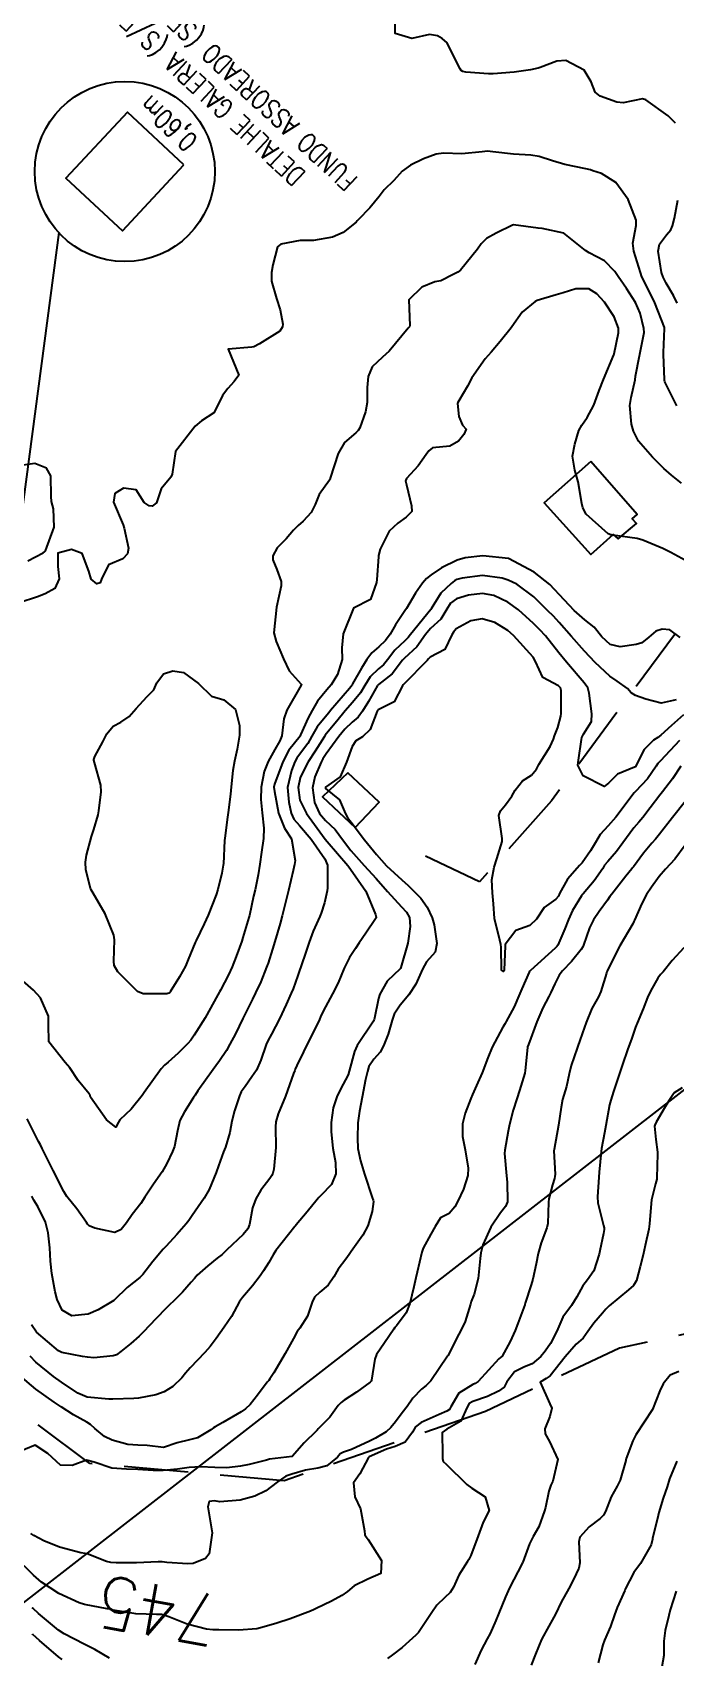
# Model space of a CAD drawing. Header units: metres. Extents: x 298520 to 308411, y 7433745 to 7450750.
# Drawn here: x 299126.5 to 299176.5, y 7449630.2 to 7449756.5 of the extents above; entities that cross this region are included whole.
import ezdxf
from ezdxf.enums import TextEntityAlignment as Align

# ---------------------------------------------------------------- set-up
doc = ezdxf.new("R2010")
doc.units = ezdxf.units.M
doc.header["$LTSCALE"] = 10
doc.linetypes.add('CONTINUO', pattern=[0])
doc.linetypes.add('DASHED', pattern=[0.75, 0.5, -0.25])
for name, color, linetype in [('Cotas', 45, 'Continuous'), ('Curvas de Nivel 1m', 11, 'Continuous'), ('Curvas de Nivel 5m', 15, 'Continuous'), ('Edificações', 30, 'Continuous'), ('TEXTO', 45, 'Continuous'), ('Vias Secundárias', 230, 'DASHED')]:
    doc.layers.add(name, color=color, linetype=linetype)
doc.styles.add('ROMANS', font='romans', dxfattribs={"height": 0.2})
doc.styles.add('Style-STANDARD', font='STANDARD.shx')

msp = doc.modelspace()

# ---------------------------------------------------------------- linework, layer by layer
at = {"layer": 'Curvas de Nivel 1m', "flags": 128}
for points, elevation in [([(299176.59, 7449727.48), (299176.27, 7449728.11), (299175.67, 7449729.36), (299175.63, 7449729.49), (299175.63, 7449729.54), (299175.55, 7449731.49), (299175.55, 7449731.64), (299175.64, 7449733.49), (299175.63, 7449733.58), (299174.89, 7449735.5), (299173.99, 7449737.28), (299173.88, 7449737.51), (299173.77, 7449737.86), (299173.25, 7449739.52), (299173.17, 7449740.14), (299173.44, 7449741.51), (299173.43, 7449741.91), (299172.81, 7449743.52), (299171.85, 7449744.86), (299170.73, 7449745.55), (299170.07, 7449745.76), (299169.87, 7449745.82), (299169.51, 7449745.92), (299167.87, 7449746.25), (299166.93, 7449746.53), (299165.88, 7449746.88), (299165.24, 7449746.97), (299163.88, 7449747.05), (299162.29, 7449747.24), (299161.88, 7449747.27), (299161.46, 7449747.24), (299159.88, 7449747.07), (299158.45, 7449747.12), (299157.88, 7449747.06), (299156.89, 7449746.69), (299155.87, 7449746.2), (299155.24, 7449745.73), (299154.58, 7449745.01), (299153.84, 7449744.27), (299153.61, 7449743.97), (299153.45, 7449743.75), (299152.71, 7449742.87), (299151.81, 7449741.95), (299151.73, 7449741.86), (299151.65, 7449741.77), (299150.64, 7449740.95), (299149.8, 7449740.59), (299148.33, 7449740.35), (299147.8, 7449740.33), (299147.3, 7449740.33), (299145.8, 7449740.05), (299145.54, 7449739.84), (299145.17, 7449738.46), (299145.06, 7449737.85), (299145.08, 7449737.18), (299145.45, 7449735.84), (299145.73, 7449734.96), (299145.96, 7449733.84), (299145.92, 7449733.63), (299145.71, 7449733.29), (299144.13, 7449732.3), (299143.7, 7449732.08), (299143.53, 7449732.04), (299141.69, 7449731.89), (299142.53, 7449729.88), (299142.17, 7449729.38), (299141.66, 7449728.83), (299141.26, 7449728.28), (299141.08, 7449727.9), (299140.58, 7449726.95), (299139.63, 7449726.32), (299139.13, 7449725.92), (299137.6, 7449723.94), (299137.34, 7449722.18), (299137.24, 7449721.94), (299136.48, 7449721.03), (299136.12, 7449719.95), (299135.8, 7449719.7), (299135.55, 7449719.72), (299135.16, 7449719.97), (299134.54, 7449720.96), (299133.56, 7449721.09), (299132.89, 7449720.67), (299132.78, 7449720), (299133.53, 7449718.23), (299133.62, 7449717.99), (299133.95, 7449716.42), (299133.87, 7449715.98), (299133.5, 7449715.6), (299132.38, 7449715.12), (299131.86, 7449714.01), (299131.75, 7449713.74), (299131.48, 7449713.66), (299131.05, 7449714.01), (299130.87, 7449714.64), (299130.34, 7449716.02), (299129.51, 7449716.31), (299128.46, 7449716.05), (299128.45, 7449715), (299128.56, 7449714.04), (299128.22, 7449713.3), (299127.47, 7449712.88), (299126.87, 7449712.65), (299125.45, 7449712.18)], 754), ([(299176.96, 7449721.47), (299176.19, 7449722.09), (299175.58, 7449722.62), (299174.69, 7449723.5), (299173.61, 7449724.74), (299173.21, 7449725.51), (299173.07, 7449726.07), (299172.94, 7449727.52), (299173.03, 7449728.14), (299173.34, 7449729.51), (299173.39, 7449729.8), (299173.69, 7449731.38), (299173.71, 7449731.49), (299173.71, 7449731.51), (299174.04, 7449733.18), (299174.03, 7449733.51), (299173.73, 7449734.7), (299173.39, 7449735.51), (299172.68, 7449736.6), (299172.03, 7449737.53), (299171.77, 7449737.94), (299170.98, 7449738.75), (299169.78, 7449739.39), (299169.5, 7449739.56), (299167.8, 7449740.91), (299166.12, 7449741.28), (299165.81, 7449741.29), (299163.89, 7449741.55), (299163.81, 7449741.54), (299162.54, 7449740.9), (299161.8, 7449740.49), (299161.37, 7449740.08), (299161.08, 7449739.66), (299159.77, 7449738.04), (299159.56, 7449737.89), (299159.19, 7449737.69), (299158.24, 7449737.21), (299157.76, 7449737.12), (299156.76, 7449736.7), (299155.74, 7449735.72), (299155.82, 7449733.72), (299155.79, 7449733.64), (299155.71, 7449733.53), (299154.21, 7449731.74), (299153.69, 7449731.27), (299152.91, 7449730.53), (299152.58, 7449729.76), (299152.51, 7449728.91), (299152.52, 7449727.76), (299152.39, 7449727.01), (299151.93, 7449725.77), (299151.82, 7449725.57), (299151.62, 7449725.4), (299150.75, 7449724.64), (299150.25, 7449723.79), (299149.63, 7449721.86), (299149.62, 7449721.8), (299149.57, 7449721.72), (299148.77, 7449720.6), (299148.47, 7449719.81), (299148.15, 7449719.2), (299147.53, 7449718.52), (299147.15, 7449718.2), (299146.78, 7449717.83), (299146.2, 7449717.15), (299145.51, 7449716.44), (299145.18, 7449715.84), (299145.16, 7449715.51), (299145.49, 7449714.76), (299145.83, 7449713.84), (299145.83, 7449713.49), (299145.45, 7449711.84), (299145.25, 7449709.84), (299145.42, 7449709.18), (299145.99, 7449707.83), (299146.45, 7449706.89), (299147.38, 7449705.86), (299147.4, 7449705.82), (299147.4, 7449705.8), (299147.38, 7449705.77), (299146.27, 7449703.83), (299146.03, 7449703.16), (299145.86, 7449701.83), (299145.72, 7449701.45), (299145.32, 7449700.79), (299144.81, 7449699.85), (299144.51, 7449699.06), (299144.27, 7449697.86), (299144.25, 7449696.89), (299144.34, 7449695.86), (299144.46, 7449694.65), (299144.45, 7449693.86), (299144.29, 7449692.8), (299144.16, 7449691.86), (299144.04, 7449691.03), (299143.79, 7449689.86), (299143.68, 7449689.38), (299143.35, 7449687.87), (299143.31, 7449687.73), (299143.16, 7449687.2), (299142.85, 7449686.17), (299142.75, 7449685.87), (299142.33, 7449684.68), (299142.01, 7449683.88), (299141.72, 7449683.27), (299141.1, 7449682.07), (299141.03, 7449681.95), (299141, 7449681.89), (299140.9, 7449681.71), (299139.9, 7449679.91), (299139.06, 7449678.57), (299138.79, 7449678.19), (299138.55, 7449677.93), (299137.81, 7449677.17), (299137.03, 7449676.47), (299136.74, 7449676.24), (299136.48, 7449675.95), (299135.17, 7449674.13), (299135.06, 7449673.97), (299135, 7449673.89), (299134.15, 7449672.82), (299133.27, 7449671.99), (299133.16, 7449671.81), (299132.97, 7449671.43), (299132.23, 7449672), (299131, 7449673.76), (299130.94, 7449673.95), (299130.9, 7449674.01), (299130.04, 7449675.05), (299129.38, 7449676.03), (299129.03, 7449676.45), (299127.75, 7449678.05), (299127.72, 7449679.4), (299127.73, 7449680.05), (299127.09, 7449681.47), (299126.57, 7449682.07), (299125.12, 7449683.32)], 753), ([(299177.27, 7449715.46), (299176.12, 7449716.09), (299175.51, 7449716.41), (299173.96, 7449717.06), (299173.52, 7449717.17), (299171.62, 7449717.44), (299171.52, 7449717.45), (299171.46, 7449717.47), (299171.25, 7449717.53), (299169.55, 7449719.06), (299169.29, 7449719.56), (299169.21, 7449719.91), (299168.91, 7449721.57), (299168.65, 7449722.5), (299168.48, 7449723.57), (299168.66, 7449724.52), (299168.97, 7449725.57), (299169.2, 7449725.99), (299169.63, 7449726.57), (299170.13, 7449727.55), (299170.54, 7449728.67), (299170.89, 7449729.54), (299171.69, 7449731.46), (299171.71, 7449731.51), (299171.71, 7449731.53), (299172.06, 7449733.17), (299172.06, 7449733.53), (299171.73, 7449734.4), (299170.96, 7449735.54), (299170.38, 7449736.19), (299169.75, 7449736.59), (299168.75, 7449736.58), (299167.75, 7449736.28), (299167.21, 7449736.12), (299165.74, 7449735.67), (299165.58, 7449735.6), (299164.57, 7449734.78), (299163.76, 7449733.63), (299163.71, 7449733.56), (299162.86, 7449732.48), (299162.15, 7449731.65), (299161.93, 7449731.41), (299161.69, 7449731.14), (299160.65, 7449729.67), (299160.32, 7449729.01), (299159.65, 7449727.87), (299159.56, 7449727.76), (299159.54, 7449727.68), (299159.63, 7449726.67), (299159.93, 7449725.98), (299160.21, 7449725.67), (299160.03, 7449725.26), (299159.61, 7449724.75), (299158.94, 7449724.35), (299157.6, 7449724.22), (299157.31, 7449723.99), (299157.11, 7449723.7), (299156.48, 7449722.82), (299155.57, 7449721.84), (299155.51, 7449721.72), (299155.5, 7449721.65), (299155.57, 7449721.36), (299155.95, 7449719.72), (299155.98, 7449719.28), (299155.54, 7449718.84), (299154.89, 7449718.38), (299154.22, 7449717.74), (299153.51, 7449716.35), (299153.4, 7449715.85), (299153.38, 7449715.75), (299153.25, 7449713.99), (299153.23, 7449713.75), (299152.78, 7449712.44), (299151.45, 7449711.77), (299150.64, 7449709.78), (299150.53, 7449708.67), (299150.56, 7449707.78), (299150.2, 7449706.6), (299149.71, 7449705.8), (299149.38, 7449705.41), (299148.64, 7449704.54), (299148.22, 7449703.81), (299147.92, 7449703.24), (299147.33, 7449701.91), (299147.31, 7449701.85), (299147.29, 7449701.82), (299146.42, 7449700.73), (299145.94, 7449699.83), (299145.3, 7449698.07), (299145.25, 7449697.85), (299145.29, 7449697.52), (299145.62, 7449695.84), (299146.09, 7449694.67), (299146.63, 7449693.83), (299146.9, 7449692.15), (299146.85, 7449691.83), (299146.76, 7449691.38), (299146.4, 7449689.83), (299146.13, 7449688.79), (299145.9, 7449687.84), (299145.74, 7449687.26), (299145.32, 7449685.85), (299145.14, 7449685.26), (299144.8, 7449684.18), (299144.69, 7449683.85), (299144.23, 7449682.73), (299143.82, 7449681.86), (299143.58, 7449681.37), (299143.08, 7449680.33), (299142.92, 7449680.02), (299142.85, 7449679.87), (299142.26, 7449678.68), (299141.84, 7449677.88), (299141.56, 7449677.37), (299141.03, 7449676.57), (299140.74, 7449676.18), (299140.52, 7449675.9), (299139.35, 7449674.26), (299139.12, 7449673.92), (299139, 7449673.72), (299138.31, 7449672.61), (299137.95, 7449671.93), (299137.75, 7449671.15), (299137.52, 7449669.93), (299137.37, 7449669.52), (299136.94, 7449668.59), (299136.56, 7449667.95), (299135.88, 7449667), (299135.22, 7449665.97), (299134.9, 7449665.49), (299134.24, 7449664.63), (299133.78, 7449663.98), (299133.38, 7449663.48), (299132.88, 7449663.23), (299131.32, 7449663.57), (299130.88, 7449663.75), (299130.75, 7449663.88), (299130.67, 7449664.01), (299129.94, 7449665.07), (299129.16, 7449666.04), (299128.91, 7449666.43), (299128.08, 7449668.05), (299127.24, 7449669.76), (299127.09, 7449670.06), (299126.96, 7449670.32), (299126.07, 7449672.07)], 752), ([(299126.12, 7449715.45), (299127.3, 7449716.06), (299127.42, 7449716.14), (299127.5, 7449716.23), (299128.17, 7449718.05), (299128.11, 7449719.49), (299127.96, 7449720.05), (299127.94, 7449720.43), (299127.91, 7449722.05), (299127.58, 7449722.65), (299126.65, 7449723.01), (299125.58, 7449722.86)], 754), ([(299176.85, 7449709.47), (299176.04, 7449710.08), (299175.44, 7449710.13), (299174.95, 7449709.98), (299174.42, 7449709.5), (299173.86, 7449709.07), (299173.42, 7449708.94), (299172.19, 7449708.75), (299171.42, 7449708.93), (299170.75, 7449709.54), (299170.17, 7449710.28), (299169.45, 7449710.85), (299168.62, 7449711.57), (299167.47, 7449712.81), (299167.09, 7449713.21), (299166.71, 7449713.59), (299165.49, 7449714.55), (299163.5, 7449715.63), (299161.5, 7449715.82), (299160.13, 7449715.67), (299159.5, 7449715.49), (299158.29, 7449714.9), (299157.49, 7449714.35), (299157.13, 7449714.06), (299156.81, 7449713.71), (299156.26, 7449712.92), (299155.57, 7449711.73), (299155.45, 7449711.55), (299154.72, 7449710.46), (299154.3, 7449709.74), (299153.93, 7449709.24), (299153.42, 7449708.76), (299152.87, 7449708.3), (299152.48, 7449707.76), (299152.06, 7449707.1), (299151.38, 7449705.87), (299151.33, 7449705.77), (299151.13, 7449705.53), (299149.66, 7449703.8), (299149.52, 7449703.63), (299149.36, 7449703.45), (299148.62, 7449702.53), (299148.21, 7449701.81), (299147.89, 7449701.25), (299147.32, 7449700.49), (299147.03, 7449700.11), (299146.88, 7449699.82), (299146.62, 7449699.15), (299146.32, 7449697.83), (299146.42, 7449696.69), (299146.61, 7449695.83), (299146.8, 7449695.37), (299147.25, 7449694.88), (299148.16, 7449693.81), (299149.22, 7449692.29), (299149.42, 7449691.8), (299149.42, 7449690.02), (299149.4, 7449689.8), (299149.18, 7449688.86), (299148.92, 7449688.05), (299148.82, 7449687.8), (299148.31, 7449686.66), (299148, 7449685.81), (299147.78, 7449685.17), (299147.32, 7449683.82), (299147.27, 7449683.67), (299147.11, 7449683.22), (299146.75, 7449682.18), (299146.61, 7449681.83), (299146.22, 7449680.97), (299145.68, 7449679.84), (299145.06, 7449678.65), (299144.78, 7449678.13), (299144.66, 7449677.85), (299144.25, 7449676.64), (299143.9, 7449675.86), (299143.55, 7449675.33), (299143.01, 7449674.58), (299142.71, 7449674.17), (299142.57, 7449673.87), (299142.18, 7449672.69), (299141.98, 7449671.88), (299141.83, 7449671.02), (299141.48, 7449669.88), (299141.33, 7449669.51), (299140.94, 7449668.41), (299140.76, 7449667.89), (299140.22, 7449666.59), (299139.83, 7449665.91), (299138.89, 7449664.56), (299138.63, 7449664.18), (299138.43, 7449663.92), (299137.71, 7449663.09), (299136.87, 7449662.18), (299136.65, 7449661.94), (299135.84, 7449660.97), (299135.07, 7449659.97), (299134.83, 7449659.74), (299133.84, 7449658.96), (299132.85, 7449657.99), (299132.84, 7449657.97), (299132.81, 7449657.95), (299131.59, 7449657.22), (299130.8, 7449656.88), (299129.54, 7449656.77), (299128.8, 7449657.21), (299128.41, 7449658.04), (299128.24, 7449658.62), (299127.98, 7449660.05), (299127.88, 7449661.01), (299127.82, 7449662.05), (299127.71, 7449663.21), (299127.5, 7449664.05), (299126.89, 7449665.25), (299126.59, 7449665.76), (299126.44, 7449666.07)], 751), ([(299177.12, 7449703.46), (299176.18, 7449702.65), (299175.34, 7449701.88), (299175.11, 7449701.71), (299174.78, 7449701.5), (299174.06, 7449700.77), (299173.41, 7449699.51), (299173.38, 7449699.44), (299173.31, 7449699.4), (299171.98, 7449698.86), (299171.29, 7449698.16), (299170.93, 7449697.9), (299169.3, 7449698.74), (299168.89, 7449699.56), (299168.94, 7449699.95), (299169.17, 7449701.56), (299169.2, 7449701.7), (299169.34, 7449701.97), (299169.95, 7449702.96), (299169.98, 7449703.55), (299169.78, 7449705.15), (299169.66, 7449705.56), (299169.39, 7449705.97), (299168.01, 7449707.57), (299167.41, 7449708.3), (299166.37, 7449709.6), (299165.93, 7449710.09), (299165.44, 7449710.57), (299164.29, 7449711.62), (299163.46, 7449712.22), (299162.37, 7449712.74), (299161.47, 7449712.91), (299160.38, 7449712.76), (299159.46, 7449712.48), (299158.99, 7449712.15), (299158.71, 7449711.69), (299158.24, 7449710.9), (299157.44, 7449710.17), (299157.05, 7449709.71), (299156.38, 7449708.75), (299155.41, 7449707.87), (299155.33, 7449707.81), (299155.27, 7449707.73), (299154.46, 7449706.67), (299153.38, 7449705.82), (299153.35, 7449705.79), (299153.32, 7449705.75), (299152.61, 7449704.52), (299152.14, 7449703.76), (299151.82, 7449703.3), (299151.35, 7449702.91), (299150.76, 7449702.36), (299150.3, 7449701.79), (299149.32, 7449700.44), (299149.06, 7449700.06), (299148.92, 7449699.8), (299148.45, 7449698.65), (299148.25, 7449697.81), (299148.42, 7449696.66), (299148.81, 7449695.8), (299149.26, 7449695.27), (299150.02, 7449694.56), (299150.59, 7449693.78), (299151.23, 7449692.93), (299152.27, 7449691.76), (299153.2, 7449690.74), (299154.09, 7449689.74), (299155.18, 7449688.54), (299155.58, 7449688.13), (299155.79, 7449687.72), (299155.86, 7449687.02), (299155.67, 7449685.72), (299155.12, 7449683.83), (299155.1, 7449683.76), (299155.07, 7449683.73), (299154.07, 7449682.78), (299153.5, 7449681.75), (299153.4, 7449681.43), (299153.07, 7449679.9), (299153.05, 7449679.78), (299153.04, 7449679.75), (299152.99, 7449679.67), (299151.74, 7449677.77), (299151.52, 7449677.3), (299151.12, 7449675.78), (299151.02, 7449675.48), (299150.43, 7449674.37), (299150.15, 7449673.79), (299149.87, 7449672.92), (299149.7, 7449671.79), (299149.7, 7449671.07), (299149.85, 7449669.79), (299150.05, 7449668.68), (299150.06, 7449667.79), (299149.74, 7449666.97), (299148.91, 7449666.1), (299148.75, 7449665.96), (299148.62, 7449665.8), (299147.85, 7449664.85), (299147, 7449663.82), (299146.94, 7449663.76), (299146.88, 7449663.7), (299145.41, 7449661.84), (299145.19, 7449661.51), (299144.85, 7449660.91), (299144.44, 7449660.25), (299144.18, 7449659.86), (299143.6, 7449659.09), (299142.82, 7449658.19), (299142.59, 7449657.87), (299141.96, 7449656.72), (299141.39, 7449655.89), (299140.77, 7449655.01), (299140.3, 7449654.37), (299139.88, 7449653.91), (299138.75, 7449652.72), (299138.38, 7449652.29), (299138.09, 7449651.93), (299137.4, 7449651.27), (299136.73, 7449650.85), (299136.06, 7449650.61), (299134.72, 7449650.36), (299134.36, 7449650.33), (299132.72, 7449650.29), (299132.42, 7449650.29), (299130.72, 7449650.43), (299130.01, 7449650.74), (299128.74, 7449651.61), (299128.11, 7449652.05), (299126.75, 7449653.15), (299126.31, 7449653.62)], 749), ([(299176.79, 7449701.47), (299175.32, 7449699.9), (299175.12, 7449699.69), (299174.99, 7449699.49), (299174.31, 7449698.49), (299173.38, 7449697.51), (299173.33, 7449697.46), (299173.28, 7449697.4), (299171.86, 7449695.53), (299171.26, 7449694.84), (299170.64, 7449694.16), (299170.27, 7449693.55), (299169.88, 7449692.9), (299169.22, 7449691.98), (299169.02, 7449691.75), (299168.83, 7449691.56), (299168.08, 7449690.7), (299167.48, 7449689.58), (299167.38, 7449689.39), (299167.19, 7449689.14), (299166.28, 7449688.49), (299165.67, 7449687.6), (299165.16, 7449687.09), (299164.06, 7449686.72), (299163.25, 7449685.63), (299163.24, 7449685.53), (299163.17, 7449683.63), (299163.16, 7449683.59), (299163.12, 7449683.53), (299162.95, 7449683.63), (299162.93, 7449685.42), (299162.91, 7449685.63), (299162.83, 7449685.95), (299162.42, 7449687.64), (299162.34, 7449688.79), (299162.25, 7449689.64), (299162.2, 7449690.64), (299162.39, 7449691.64), (299162.59, 7449692.27), (299163.02, 7449693.63), (299163.02, 7449693.85), (299162.75, 7449695.64), (299162.88, 7449696.02), (299163.27, 7449696.48), (299163.76, 7449697.14), (299164.03, 7449697.62), (299164.58, 7449698.33), (299165.3, 7449698.79), (299165.67, 7449699.24), (299165.87, 7449699.6), (299166.75, 7449701.02), (299167.01, 7449701.58), (299167.07, 7449701.85), (299167.35, 7449702.49), (299167.57, 7449703.37), (299167.59, 7449703.58), (299167.6, 7449705.36), (299167.54, 7449705.58), (299167.38, 7449705.72), (299166.17, 7449706.37), (299165.59, 7449707.61), (299165.41, 7449707.96), (299163.89, 7449709.63), (299163.44, 7449710.03), (299162.44, 7449710.65), (299161.45, 7449710.93), (299160.56, 7449710.78), (299159.44, 7449710.15), (299159.22, 7449709.9), (299159.1, 7449709.68), (299158.55, 7449708.55), (299157.41, 7449707.95), (299157.28, 7449707.83), (299157.17, 7449707.7), (299155.38, 7449705.89), (299155.31, 7449705.81), (299155.25, 7449705.73), (299154.62, 7449704.49), (299153.36, 7449703.86), (299153.31, 7449703.81), (299153.28, 7449703.75), (299152.75, 7449702.34), (299152.14, 7449701.76), (299151.64, 7449701.46), (299151.33, 7449701.01), (299150.89, 7449699.78), (299150.42, 7449698.66), (299149.28, 7449697.86), (299149.26, 7449697.83), (299149.26, 7449697.8), (299149.28, 7449697.74), (299150.36, 7449696.87), (299150.82, 7449695.78), (299150.98, 7449695.5), (299151.26, 7449695.13), (299152.31, 7449693.76), (299153.23, 7449692.62), (299154, 7449691.74), (299155.2, 7449690.64), (299155.69, 7449690.21), (299156.2, 7449689.71), (299156.69, 7449689.21), (299157.18, 7449688.52), (299157.56, 7449687.7), (299157.71, 7449687.14), (299157.94, 7449685.69), (299157.81, 7449685.02), (299157.13, 7449684.27), (299156.8, 7449683.7), (299156.29, 7449682.53), (299155.76, 7449681.72), (299155.08, 7449680.91), (299154.6, 7449680.21), (299154.45, 7449679.74), (299154.15, 7449678.65), (299153.78, 7449677.74), (299153.53, 7449677.26), (299153.04, 7449676.72), (299152.65, 7449676.13), (299152.53, 7449675.76), (299152.39, 7449675.13), (299152.12, 7449673.76), (299151.9, 7449672.67), (299151.78, 7449671.77), (299151.75, 7449670.56), (299151.79, 7449669.77), (299151.99, 7449668.81), (299152.31, 7449667.76), (299152.91, 7449665.95), (299152.98, 7449665.75), (299153.01, 7449665.64), (299152.89, 7449664.86), (299152.56, 7449663.75), (299152.16, 7449663.04), (299151.27, 7449661.77), (299151.11, 7449661.53), (299150.85, 7449661.16), (299150.25, 7449660.38), (299149.91, 7449659.79), (299149.47, 7449659.15), (299148.82, 7449658.6), (299148.41, 7449658.21), (299148.22, 7449657.81), (299147.87, 7449656.74), (299147.28, 7449655.81), (299147.07, 7449655.53), (299146.77, 7449655), (299146.13, 7449653.83), (299145.24, 7449652.33), (299144.93, 7449651.85), (299144.85, 7449651.74), (299144.74, 7449651.6), (299143.98, 7449650.6), (299143.41, 7449649.86), (299143.05, 7449649.53), (299142.71, 7449649.3), (299141.29, 7449648.48), (299140.7, 7449648.14), (299140.55, 7449648.05), (299140.36, 7449647.9), (299139.32, 7449647.28), (299138.69, 7449647.13), (299137.73, 7449646.88), (299136.68, 7449646.53), (299135.4, 7449646.68), (299134.68, 7449646.7), (299133.9, 7449646.75), (299132.68, 7449647.09), (299132.07, 7449647.38), (299131.34, 7449648.01), (299131, 7449648.32), (299130.7, 7449648.49), (299129.66, 7449649.07), (299128.71, 7449649.68), (299128.16, 7449650.05), (299126.73, 7449651.07), (299125.55, 7449652.08)], 748), ([(299176.9, 7449699.47), (299176.26, 7449698.51), (299175.49, 7449697.49), (299175.28, 7449697.22), (299174.53, 7449696.24), (299173.94, 7449695.5), (299173.63, 7449695.14), (299173.25, 7449694.68), (299172.39, 7449693.52), (299171.9, 7449692.86), (299171.22, 7449692.08), (299170.98, 7449691.78), (299170.83, 7449691.54), (299170.17, 7449690.58), (299169.31, 7449689.56), (299169.26, 7449689.5), (299169.19, 7449689.4), (299168.48, 7449688.26), (299168.16, 7449687.57), (299167.89, 7449686.84), (299167.35, 7449685.58), (299167.26, 7449685.46), (299167.14, 7449685.34), (299165.21, 7449683.61), (299165.17, 7449683.56), (299165.12, 7449683.46), (299164.53, 7449682.18), (299164.31, 7449681.62), (299163.93, 7449680.78), (299163.32, 7449679.63), (299163.23, 7449679.47), (299163.07, 7449679.2), (299162.22, 7449677.64), (299161.89, 7449676.8), (299161.45, 7449675.65), (299161.01, 7449674.67), (299160.7, 7449673.97), (299160.56, 7449673.66), (299160.14, 7449672.52), (299159.93, 7449671.67), (299159.93, 7449670.7), (299160.12, 7449669.67), (299160.36, 7449668.24), (299160.34, 7449667.67), (299159.99, 7449666.6), (299159.56, 7449665.67), (299159.34, 7449665.23), (299158.89, 7449664.72), (299158.2, 7449664.38), (299157.79, 7449663.69), (299157.47, 7449663.11), (299156.87, 7449662.01), (299156.76, 7449661.7), (299156.4, 7449660.15), (299156.29, 7449659.71), (299156.13, 7449659.02), (299155.84, 7449657.72), (299155.54, 7449656.99), (299154.79, 7449655.97), (299154.67, 7449655.85), (299154.58, 7449655.73), (299153.85, 7449654.67), (299153.24, 7449653.75), (299153.11, 7449653.39), (299152.85, 7449651.75), (299152.81, 7449651.68), (299152.74, 7449651.61), (299151.67, 7449650.83), (299150.72, 7449650.2), (299150.48, 7449650.02), (299150.26, 7449649.78), (299149.61, 7449648.88), (299148.69, 7449647.97), (299148.61, 7449647.88), (299148.53, 7449647.8), (299147.62, 7449646.88), (299146.67, 7449645.82), (299144.91, 7449645.61), (299144.67, 7449645.55), (299143.32, 7449645.21), (299142.66, 7449645.07), (299141.6, 7449644.94), (299140.66, 7449644.97), (299139.55, 7449645.02), (299138.66, 7449644.97), (299137.75, 7449644.84), (299136.65, 7449644.73), (299135.87, 7449644.73), (299134.66, 7449644.81), (299133.8, 7449644.83), (299132.66, 7449644.91), (299131.28, 7449645.39), (299130.67, 7449645.54), (299129.56, 7449645.13), (299128.66, 7449645.14), (299127.68, 7449646.05), (299126.68, 7449646.71), (299125.19, 7449646.08)], 747), ([(299177.28, 7449696.77), (299176.26, 7449695.48), (299175.25, 7449694.2), (299174.93, 7449693.81), (299174.66, 7449693.5), (299174.01, 7449692.72), (299173.22, 7449691.67), (299173.15, 7449691.58), (299173.1, 7449691.51), (299172.63, 7449690.94), (299171.54, 7449689.53), (299171.39, 7449689.34), (299171.19, 7449689.06), (299170.54, 7449688.18), (299170.11, 7449687.55), (299169.8, 7449686.91), (299169.34, 7449685.56), (299169.27, 7449685.43), (299169.14, 7449685.24), (299168.4, 7449684.3), (299167.71, 7449683.57), (299167.45, 7449683.25), (299167.11, 7449682.56), (299166.8, 7449681.88), (299166.65, 7449681.59), (299166.18, 7449680.69), (299165.71, 7449679.6), (299165.06, 7449677.85), (299164.99, 7449677.67), (299164.98, 7449677.61), (299164.8, 7449675.83), (299164.76, 7449675.61), (299164.36, 7449674.27), (299164.15, 7449673.62), (299163.87, 7449672.74), (299163.57, 7449671.62), (299163.47, 7449671.12), (299163.22, 7449669.63), (299163.2, 7449669.37), (299163.35, 7449667.63), (299163.41, 7449667.14), (299163.42, 7449665.62), (299163.27, 7449665.26), (299162.89, 7449664.76), (299162.13, 7449663.64), (299161.5, 7449662.28), (299161.34, 7449661.65), (299161.3, 7449661.21), (299161.14, 7449659.66), (299160.82, 7449658.45), (299160.61, 7449657.87), (299160.54, 7449657.66), (299160.13, 7449656.33), (299159.83, 7449655.67), (299159.45, 7449655), (299158.8, 7449653.68), (299158.79, 7449653.65), (299158.76, 7449653.62), (299157.47, 7449651.7), (299157.1, 7449651.34), (299156.73, 7449651.06), (299156.07, 7449650.37), (299155.61, 7449649.72), (299155.23, 7449649.21), (299154.7, 7449648.53), (299154.34, 7449648.09), (299153.98, 7449647.74), (299153.17, 7449647.26), (299152.69, 7449647.03), (299151.28, 7449646.37), (299150.68, 7449646.16), (299150.41, 7449646.04), (299150.19, 7449645.78), (299149.37, 7449645.09), (299148.66, 7449644.92), (299147.71, 7449644.76), (299146.65, 7449644.46), (299146.19, 7449644.29), (299145.51, 7449643.84), (299144.64, 7449643.16), (299143.76, 7449642.73), (299142.63, 7449642.42), (299141.05, 7449642.31), (299140.63, 7449642.37), (299140.21, 7449642.32), (299140.11, 7449641.91), (299140.44, 7449640.05), (299140.45, 7449639.9), (299140.23, 7449638.25), (299139.94, 7449637.91), (299138.97, 7449637.52), (299138.57, 7449637.48), (299136.92, 7449637.59), (299136.57, 7449637.63), (299136.26, 7449637.64), (299134.57, 7449637.56), (299133, 7449637.56), (299132.57, 7449637.59), (299132.24, 7449637.67), (299131.39, 7449638.01), (299130.8, 7449638.24), (299130.58, 7449638.29), (299130.25, 7449638.35), (299128.58, 7449638.78), (299127.36, 7449639.27), (299126.59, 7449639.68), (299126.36, 7449639.83)], 746), ([(299177.14, 7449685.37), (299176.24, 7449684.37), (299175.52, 7449683.49), (299175.33, 7449683.28), (299175.12, 7449683.01), (299174.56, 7449682.04), (299174.32, 7449681.5), (299173.97, 7449680.61), (299173.52, 7449679.51), (299173.39, 7449679.19), (299173.06, 7449678.27), (299172.79, 7449677.51), (299172.35, 7449676.21), (299172.11, 7449675.52), (299171.67, 7449674.19), (299171.45, 7449673.53), (299171.36, 7449673.17), (299171.07, 7449671.54), (299170.97, 7449670.97), (299170.74, 7449669.76), (299170.71, 7449669.54), (299170.55, 7449667.93), (299170.53, 7449667.54), (299170.43, 7449666.02), (299170.45, 7449665.54), (299170.89, 7449663.78), (299170.94, 7449663.59), (299170.94, 7449663.54), (299170.94, 7449663.48), (299170.88, 7449663.15), (299170.6, 7449661.8), (299170.55, 7449661.54), (299170.14, 7449660.25), (299169.65, 7449659.55), (299169.28, 7449659.1), (299168.82, 7449658.23), (299168.39, 7449657.57), (299167.73, 7449656.65), (299167.27, 7449655.58), (299166.77, 7449654.6), (299166.34, 7449654.02), (299166.01, 7449653.6), (299165.33, 7449653.03), (299164.75, 7449652.79), (299163.97, 7449652.4), (299163.38, 7449651.62), (299163.16, 7449651.21), (299162.73, 7449650.9), (299161.87, 7449650.5), (299160.72, 7449650.11), (299160.43, 7449649.95), (299160.29, 7449649.66), (299159.8, 7449648.57), (299158.7, 7449647.96), (299158.35, 7449647.69), (299158.37, 7449645.98), (299158.37, 7449645.68), (299158.42, 7449645.44), (299158.66, 7449645.22), (299160.26, 7449643.66), (299160.64, 7449643.37), (299161.68, 7449642.69), (299162, 7449641.64), (299161.54, 7449640.71), (299161.15, 7449639.65), (299160.58, 7449638.12), (299160.41, 7449637.83), (299160.3, 7449637.66), (299159.64, 7449636.59), (299159.22, 7449635.67), (299158.97, 7449635.25), (299158.54, 7449634.87), (299157.94, 7449634.28), (299157.55, 7449633.69), (299156.51, 7449632.15), (299156.29, 7449631.93), (299156.04, 7449631.71), (299155.23, 7449630.99), (299154.48, 7449630.41), (299154.08, 7449630.13)], 744), ([(299177.01, 7449674.49), (299176.39, 7449674.09), (299175.97, 7449673.48), (299175.6, 7449672.87), (299174.98, 7449671.81), (299174.88, 7449671.59), (299174.86, 7449671.49), (299174.96, 7449670.46), (299175.09, 7449669.49), (299175.1, 7449669.34), (299175.05, 7449667.49), (299175.03, 7449667.39), (299174.93, 7449667.02), (299174.63, 7449665.77), (299174.59, 7449665.49), (299174.47, 7449663.91), (299174.41, 7449663.49), (299174.13, 7449662.23), (299173.97, 7449661.5), (299173.75, 7449660.6), (299173.46, 7449659.5), (299173.22, 7449659.11), (299172.83, 7449658.78), (299171.33, 7449657.53), (299171.08, 7449657.27), (299170.8, 7449656.96), (299170.14, 7449656.2), (299169.68, 7449655.55), (299169.31, 7449655.02), (299168.77, 7449654.56), (299167.91, 7449653.57), (299166.75, 7449652.1), (299166.44, 7449651.9), (299165.96, 7449651.6), (299166.72, 7449649.92), (299166.86, 7449649.59), (299166.71, 7449648.93), (299166.32, 7449647.97), (299166.35, 7449647.59), (299166.68, 7449646.98), (299167.34, 7449645.58), (299166.96, 7449643.9), (299166.8, 7449643.59), (299166.64, 7449643.13), (299166.37, 7449641.85), (299166.31, 7449641.59), (299165.85, 7449640.35), (299165.43, 7449639.6), (299165.14, 7449639.05), (299164.61, 7449637.61), (299164.6, 7449637.58), (299164.57, 7449637.52), (299163.58, 7449635.62), (299163.26, 7449634.92), (299162.74, 7449633.64), (299162.52, 7449633.09), (299162.08, 7449632.08), (299161.85, 7449631.65), (299161.37, 7449630.77), (299160.87, 7449629.66)], 743), ([(299176.75, 7449652.44), (299176.07, 7449652.15), (299175.54, 7449651.48), (299175.28, 7449650.94), (299174.71, 7449649.49), (299173.4, 7449647.51), (299173.16, 7449647.04), (299172.66, 7449645.66), (299172.63, 7449645.55), (299172.63, 7449645.52), (299172.18, 7449643.99), (299171.96, 7449643.53), (299171.49, 7449642.68), (299171.04, 7449641.54), (299170.89, 7449641.26), (299170.62, 7449641.01), (299169.78, 7449640.37), (299169.05, 7449639.56), (299168.96, 7449639.19), (299169.05, 7449637.56), (299168.97, 7449637.15), (299168.56, 7449636.26), (299168.19, 7449635.57), (299167.61, 7449634.5), (299167.15, 7449633.58), (299166.51, 7449632.41), (299166.22, 7449631.88), (299166.08, 7449631.59), (299165.61, 7449630.47), (299165.27, 7449629.6)], 742), ([(299176.6, 7449645.47), (299176.03, 7449644.1), (299175.84, 7449643.48), (299175.52, 7449642.6), (299175.19, 7449641.48), (299175.09, 7449641.01), (299174.71, 7449639.49), (299174.69, 7449639.39), (299174.59, 7449638.97), (299173.78, 7449637.5), (299173.25, 7449636.82), (299172.58, 7449635.52), (299172.54, 7449635.41), (299171.96, 7449634.09), (299171.75, 7449633.53), (299171.44, 7449632.6), (299170.96, 7449631.54), (299170.83, 7449631.2), (299170.48, 7449629.79)], 741), ([(299132.48, 7449630.14), (299131.32, 7449630.83), (299130.5, 7449631.24), (299128.95, 7449632.04), (299128.51, 7449632.33), (299126.95, 7449633.62), (299126.52, 7449634), (299126.49, 7449634.03), (299126.45, 7449634.06)], 744), ([(299128.78, 7449630.04), (299128.49, 7449630.26), (299127.03, 7449631.52), (299126.5, 7449632), (299126.47, 7449632.03)], 743)]:
    msp.add_lwpolyline(points, dxfattribs=dict(at, elevation=elevation))
at = {"layer": 'Curvas de Nivel 1m', "elevation": 754, "flags": 128}
msp.add_lwpolyline([(299137.39, 7449706.9), (299138.22, 7449706.76), (299139.38, 7449705.92), (299140.4, 7449704.93), (299141.37, 7449704.64), (299142.27, 7449703.88), (299142.58, 7449702.64), (299142.57, 7449701.88), (299142.4, 7449700.8), (299142.18, 7449699.88), (299142.05, 7449699.14), (299141.94, 7449697.88), (299141.87, 7449697.3), (299141.69, 7449695.89), (299141.64, 7449695.51), (299141.44, 7449693.89), (299141.42, 7449693.7), (299141.33, 7449691.89), (299141.31, 7449691.79), (299141.21, 7449691.16), (299140.9, 7449689.89), (299140.77, 7449689.48), (299140.14, 7449687.91), (299139.83, 7449687.24), (299139.21, 7449685.92), (299139.14, 7449685.78), (299138.59, 7449684.46), (299138.37, 7449683.93), (299137.92, 7449683.12), (299137.19, 7449681.94), (299137.15, 7449681.88), (299137.09, 7449681.84), (299136.94, 7449681.79), (299135.1, 7449681.79), (299134.65, 7449681.97), (299133.12, 7449683.49), (299132.84, 7449683.99), (299132.8, 7449684.32), (299132.85, 7449685.99), (299132.81, 7449686.34), (299132.14, 7449688), (299131.19, 7449689.61), (299131.05, 7449689.87), (299130.99, 7449690.01), (299130.62, 7449691.43), (299130.61, 7449692.02), (299130.68, 7449692.56), (299131.07, 7449694.01), (299131.25, 7449694.55), (299131.58, 7449695.69), (299131.63, 7449696.01), (299131.81, 7449697.48), (299131.79, 7449698), (299131.31, 7449699.77), (299131.25, 7449699.95), (299131.24, 7449700.01), (299131.32, 7449700.23), (299131.96, 7449701.37), (299132.27, 7449702), (299132.75, 7449702.59), (299133.35, 7449702.89), (299133.99, 7449703.34), (299134.54, 7449703.97), (299135.37, 7449704.87), (299135.91, 7449705.42), (299136.16, 7449705.95), (299136.67, 7449706.67)], close=True, dxfattribs=at)
at = {"layer": 'Curvas de Nivel 5m', "flags": 128}
for points, elevation in [([(299176.5, 7449749.47), (299175.91, 7449750.04), (299174.17, 7449751.26), (299173.93, 7449751.34), (299172.42, 7449751.04), (299171.93, 7449751.08), (299170.63, 7449751.55), (299170.25, 7449751.87), (299169.94, 7449752.66), (299169.38, 7449753.57), (299167.96, 7449754.34), (299167.26, 7449754.29), (299165.96, 7449753.78), (299165.82, 7449753.74), (299165.2, 7449753.61), (299163.95, 7449753.42), (299162.3, 7449753.3), (299161.95, 7449753.29), (299160.19, 7449753.42), (299159.95, 7449753.47), (299159.83, 7449753.55), (299159.74, 7449753.67), (299159.51, 7449754.13), (299158.73, 7449755.69), (299158.34, 7449756.05), (299157.99, 7449756.25), (299157.36, 7449756.34), (299155.99, 7449756.05), (299154.69, 7449756.44), (299154.68, 7449757.74)], 755), ([(299176.61, 7449735.48), (299176.34, 7449736.07), (299175.76, 7449737.02), (299175.52, 7449737.49), (299175.4, 7449737.86), (299175.14, 7449739.5), (299175.24, 7449740.05), (299175.8, 7449740.78), (299176.12, 7449741.17), (299176.26, 7449741.48), (299176.41, 7449742.08), (299176.68, 7449743.47)], 755), ([(299176.54, 7449704.64), (299175.37, 7449704.38), (299174.18, 7449704.7), (299173.38, 7449704.97), (299173.05, 7449705.18), (299172.75, 7449705.52), (299171.95, 7449706.09), (299171.39, 7449706.47), (299170.24, 7449707.55), (299169.42, 7449708.43), (299168.39, 7449709.57), (299167.44, 7449710.64), (299166.99, 7449711.13), (299166.53, 7449711.59), (299165.99, 7449712.13), (299165.46, 7449712.64), (299164.14, 7449713.62), (299163.48, 7449713.95), (299163.01, 7449714.1), (299161.49, 7449714.31), (299159.9, 7449714.09), (299159.49, 7449713.98), (299159.29, 7449713.88), (299159.03, 7449713.68), (299158.25, 7449712.92), (299157.48, 7449711.7), (299157.45, 7449711.66), (299155.89, 7449709.72), (299155.69, 7449709.47), (299155.43, 7449709.22), (299154.66, 7449708.49), (299154.09, 7449707.74), (299153.79, 7449707.36), (299153.4, 7449707.04), (299152.73, 7449706.42), (299152.32, 7449705.76), (299151.98, 7449705.17), (299151.37, 7449704.42), (299150.81, 7449703.78), (299150.15, 7449702.99), (299149.34, 7449702.01), (299149.25, 7449701.89), (299149.19, 7449701.8), (299148.47, 7449700.66), (299147.92, 7449699.81), (299147.71, 7449699.42), (299147.3, 7449698.58), (299147.13, 7449697.82), (299147.28, 7449696.83), (299147.78, 7449695.81), (299149.24, 7449693.82), (299149.41, 7449693.63), (299151, 7449691.77), (299151.09, 7449691.65), (299151.21, 7449691.48), (299152.41, 7449689.76), (299153.17, 7449687.95), (299153.22, 7449687.75), (299153.22, 7449687.7), (299153.17, 7449687.62), (299152.4, 7449686.51), (299151.89, 7449685.76), (299151.59, 7449685.31), (299151.13, 7449684.6), (299150.72, 7449683.78), (299150.25, 7449682.64), (299149.82, 7449681.79), (299149.08, 7449680.43), (299148.89, 7449679.99), (299148.81, 7449679.8), (299148.24, 7449678.62), (299147.82, 7449677.81), (299147.57, 7449677.29), (299147.03, 7449676.22), (299146.92, 7449675.93), (299146.88, 7449675.82), (299146.78, 7449675.59), (299146.16, 7449673.83), (299145.6, 7449672.45), (299145.41, 7449671.84), (299145.38, 7449671.44), (299145.41, 7449669.84), (299145.26, 7449668.17), (299145.18, 7449667.85), (299145.1, 7449667.67), (299144.93, 7449667.43), (299144.24, 7449666.53), (299143.85, 7449665.86), (299143.6, 7449665.16), (299143.36, 7449663.87), (299143.24, 7449663.51), (299142.87, 7449663.07), (299141.6, 7449661.89), (299141.22, 7449661.53), (299140.85, 7449661.23), (299140.11, 7449660.65), (299139.3, 7449659.92), (299139.07, 7449659.67), (299138.83, 7449659.38), (299138.14, 7449658.61), (299137.47, 7449657.93), (299137.13, 7449657.61), (299136.81, 7449657.28), (299135.54, 7449655.96), (299135.17, 7449655.58), (299134.78, 7449655.19), (299134.14, 7449654.61), (299133.36, 7449653.98), (299133.01, 7449653.74), (299132.76, 7449653.66), (299131.26, 7449653.5), (299130.76, 7449653.54), (299130.36, 7449653.61), (299128.76, 7449653.91), (299128.51, 7449654.04), (299126.78, 7449655.49), (299126.39, 7449656.07)], 750), ([(299177.24, 7449693.34), (299176.44, 7449692.26), (299175.7, 7449691.48), (299175.21, 7449690.9), (299174.62, 7449690.07), (299174.24, 7449689.5), (299173.87, 7449688.81), (299173.3, 7449687.51), (299173.26, 7449687.41), (299173.16, 7449687.23), (299172.17, 7449685.52), (299171.2, 7449683.62), (299171.17, 7449683.54), (299171.15, 7449683.51), (299171.12, 7449683.39), (299170.68, 7449681.96), (299170.49, 7449681.55), (299169.99, 7449680.64), (299169.55, 7449679.56), (299169.42, 7449679.2), (299169.06, 7449678.15), (299168.9, 7449677.72), (299168.84, 7449677.56), (299168.38, 7449676.22), (299168.23, 7449675.57), (299168, 7449674.58), (299167.71, 7449673.57), (299167.59, 7449672.97), (299167.4, 7449671.58), (299167.05, 7449669.68), (299167.03, 7449669.59), (299167.12, 7449667.77), (299167.11, 7449667.59), (299167.08, 7449667.44), (299166.92, 7449666.93), (299166.64, 7449665.86), (299166.62, 7449665.59), (299166.55, 7449663.93), (299166.47, 7449663.59), (299166.04, 7449662.43), (299165.82, 7449661.6), (299165.64, 7449660.81), (299165.39, 7449659.6), (299165.27, 7449659.16), (299164.81, 7449657.74), (299164.78, 7449657.64), (299164.77, 7449657.61), (299164.24, 7449656.17), (299164.01, 7449655.62), (299163.62, 7449654.77), (299163.01, 7449653.63), (299162.88, 7449653.51), (299162.76, 7449653.42), (299161.13, 7449651.65), (299160.91, 7449651.49), (299160.74, 7449651.42), (299159.65, 7449650.75), (299159.02, 7449649.68), (299158.91, 7449649.48), (299158.71, 7449649.35), (299158.1, 7449649.08), (299156.7, 7449648.46), (299156.28, 7449648.13), (299156.03, 7449647.72), (299155.46, 7449646.95), (299154.68, 7449646.61), (299154.02, 7449646.39), (299152.67, 7449645.81), (299152.6, 7449645.75), (299151.93, 7449644.48), (299151.45, 7449643.77), (299151.54, 7449642.68), (299151.99, 7449641.76), (299152.3, 7449640.05), (299152.34, 7449639.75), (299152.42, 7449639.58), (299152.59, 7449639.37), (299153.63, 7449637.74), (299153.58, 7449636.73), (299152.56, 7449636.3), (299151.49, 7449635.77), (299150.98, 7449635.34), (299150.54, 7449635.01), (299149.73, 7449634.59), (299148.53, 7449634.02), (299148.38, 7449633.94), (299148.1, 7449633.81), (299146.52, 7449633.2), (299145.48, 7449632.87), (299144.51, 7449632.58), (299143.92, 7449632.44), (299142.51, 7449632.32), (299140.96, 7449632.35), (299140.51, 7449632.35), (299140.01, 7449632.4), (299138.51, 7449632.8), (299137.09, 7449633.36), (299136.52, 7449633.54), (299136.13, 7449633.55), (299134.52, 7449633.6), (299132.6, 7449633.91), (299132.52, 7449633.94), (299132.49, 7449633.95), (299132.29, 7449633.99), (299130.53, 7449634.33), (299130.1, 7449634.46), (299128.54, 7449635.17), (299127.17, 7449636.05), (299126.56, 7449636.61), (299125.83, 7449637.34)], 745), ([(299176.54, 7449635.35), (299176.08, 7449633.92), (299175.97, 7449633.48), (299175.68, 7449632.31), (299175.58, 7449631.48), (299175.59, 7449630.37), (299175.43, 7449629.48)], 740)]:
    msp.add_lwpolyline(points, dxfattribs=dict(at, elevation=elevation))
at = {"layer": 'Edificações'}
for points in [[(299169.9, 7449723.17), (299166.28, 7449719.96), (299169.9, 7449715.94), (299171.65, 7449717.48), (299172.02, 7449717.14), (299173.45, 7449718.35), (299173.13, 7449718.7), (299173.5, 7449719.05)], [(299151, 7449698.97), (299149.04, 7449697.1), (299151.57, 7449694.72), (299153.43, 7449696.68), (299151, 7449698.97)]]:
    msp.add_lwpolyline(points, close=True, dxfattribs=at)
at = {"layer": 'TEXTO', "linetype": 'CONTINUO'}
msp.add_polyline3d([(299138.25, 7449746.22, 0), (299133.86, 7449750.31, 0), (299129.08, 7449745.19, 0), (299133.47, 7449741.1, 0), (299138.25, 7449746.22, 0)], close=True, dxfattribs=at)
for points in [[(299128.52, 7449740.96, 0), (299113.03, 7449624.1, 0)], [(299218.82, 7449706.65, 0), (299115.4, 7449626.44, 0)]]:
    msp.add_polyline3d(points, dxfattribs=at)
msp.add_circle((299133.66, 7449745.7), 7, dxfattribs=at)
at = {"layer": 'Vias Secundárias', "elevation": 767.18}
msp.add_lwpolyline([(299196.72, 7449723.63), (299187.7, 7449718.12), (299176.41, 7449709.68), (299166.84, 7449696.79), (299161.25, 7449690.5), (299157.04, 7449692.49)], dxfattribs=at)
at = {"layer": 'Vias Secundárias'}
msp.add_lwpolyline([(299381.64, 7449602.47), (299371.33, 7449595.69), (299365.47, 7449594.02), (299356.64, 7449596.58), (299329.21, 7449609.45), (299308.57, 7449616.19), (299272.94, 7449628.56), (299243.72, 7449630.1), (299231.1, 7449632.4), (299205.97, 7449646.82), (299191.93, 7449654), (299181.62, 7449656.3), (299172.14, 7449654.25), (299161.71, 7449649.33), (299146.05, 7449643.93), (299130.93, 7449645.28), (299121.62, 7449652.27), (299106.71, 7449666.37)], dxfattribs=at)

# ---------------------------------------------------------------- texts
at = {"layer": 'Cotas', "style": 'Style-STANDARD'}
msp.add_text('745', height=4, rotation=169.8805, dxfattribs=at).set_placement((299136.22, 7449633.84, 745), align=Align.MIDDLE_CENTER)
at = {"layer": 'TEXTO', "style": 'ROMANS', "width": 0.8}
for s, p in [('FUNDO ASSOREADO (SEÇÃO MONTANTE)', (299151.87, 7449745.18)), ('DETALHE GALERIA (S/ESCALA)', (299147.8, 7449745.57)), ('0,60m', (299139.42, 7449748.23))]:
    msp.add_text(s, height=1.5, rotation=137, dxfattribs=at).set_placement(p)

doc.saveas('drawing.dxf')
